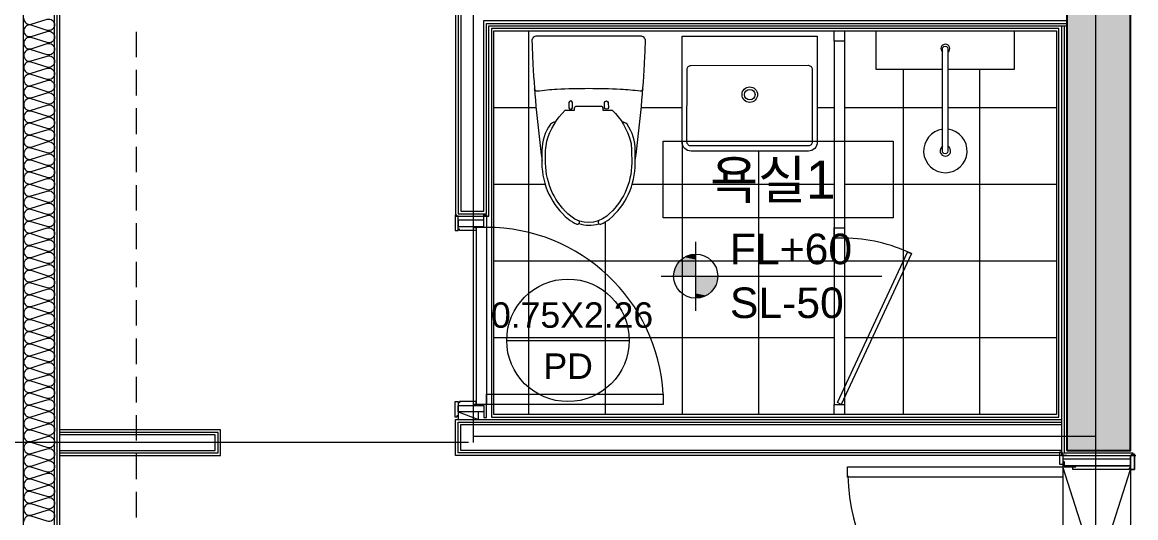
# Model space of a CAD drawing. Header units: millimetres. Extents: x 906 to 41302, y 848 to 28850.
# Drawn here: x 11569 to 15925, y 13748 to 15686 of the extents above; entities that cross this region are included whole.
import ezdxf

# ---------------------------------------------------------------- set-up
doc = ezdxf.new("R2010")
doc.units = ezdxf.units.MM
for name, color, linetype in [('PDF_A-ANNO-PONT', 7, 'Continuous'), ('PDF_A-FLOR-ROOM-IDEN', 7, 'Continuous'), ('PDF_A-WIN-IDEN', 7, 'Continuous'), ('PDF_X-단위세대$및$주동평면도$A-DOOR', 7, 'Continuous'), ('PDF_X-단위세대$및$주동평면도$A-FIN-INSL', 7, 'Continuous'), ('PDF_X-단위세대$및$주동평면도$A-FIN-INSL-HID', 7, 'Continuous'), ('PDF_X-단위세대$및$주동평면도$A-FLOR-GRID', 7, 'Continuous'), ('PDF_X-단위세대$및$주동평면도$A-FLOR-TOIL', 7, 'Continuous'), ('PDF_X-단위세대$및$주동평면도$A-ST-AXIS-CEN', 7, 'Continuous'), ('PDF_X-단위세대$및$주동평면도$A-ST-CONC', 7, 'Continuous'), ('PDF_X-단위세대$및$주동평면도$A-WALL-DRY', 7, 'Continuous'), ('PDF_X-단위세대$및$주동평면도$A-WALL-EXT', 7, 'Continuous'), ('PDF_문자', 7, 'Continuous')]:
    doc.layers.add(name, color=color, linetype=linetype)
doc.layers.add('PDF_X-단위세대$및$주동평면도$A-FIN-INSL-HAT', color=7, linetype='Continuous', true_color=0x666666)
doc.layers.add('PDF_X-단위세대$및$주동평면도$S-ST-CONC-PAT1', color=7, linetype='Continuous', true_color=0xb7b7b7)
doc.styles.add('PDF Arial', font='arial.ttf')

msp = doc.modelspace()

# ---------------------------------------------------------------- linework, layer by layer
at = {"layer": 'PDF_A-ANNO-PONT', "lineweight": 13}
for points in [[(14202.8, 14826.2), (14202.8, 14557.4)], [(14932, 14691.8), (14068.4, 14691.8)]]:
    msp.add_lwpolyline(points, dxfattribs=at)
msp.add_circle((14203.4, 14692.3), 86.3, dxfattribs=at)
at = {"layer": 'PDF_A-ANNO-PONT', "transparency": 33554559}
for points in [[(14159.5, 14766.9), (14202.8, 14757.4), (14146.8, 14757.4)], [(14173.2, 14773.3), (14202.8, 14766.9), (14159.5, 14766.9)], [(14202.8, 14766.9), (14159.5, 14766.9), (14202.8, 14757.4)], [(14187, 14776.5), (14202.8, 14773.3), (14173.2, 14773.3)], [(14202.8, 14773.3), (14173.2, 14773.3), (14202.8, 14766.9)], [(14202.8, 14778.6), (14202.8, 14776.5), (14187, 14776.5)], [(14202.8, 14776.5), (14187, 14776.5), (14202.8, 14773.3)], [(14127.7, 14735.2), (14202.8, 14721.4), (14121.4, 14721.4)], [(14136.2, 14746.8), (14202.8, 14735.2), (14127.7, 14735.2)], [(14202.8, 14735.2), (14127.7, 14735.2), (14202.8, 14721.4)], [(14146.8, 14757.4), (14202.8, 14746.8), (14136.2, 14746.8)], [(14202.8, 14746.8), (14136.2, 14746.8), (14202.8, 14735.2)], [(14202.8, 14757.4), (14146.8, 14757.4), (14202.8, 14746.8)], [(14117.1, 14706.6), (14202.8, 14691.8), (14116.1, 14691.8)], [(14121.4, 14721.4), (14202.8, 14706.6), (14117.1, 14706.6)], [(14202.8, 14706.6), (14117.1, 14706.6), (14202.8, 14691.8)], [(14202.8, 14721.4), (14121.4, 14721.4), (14202.8, 14706.6)], [(14288.6, 14691.8), (14202.8, 14691.8), (14287.5, 14677)], [(14202.8, 14691.8), (14287.5, 14677), (14202.8, 14677)], [(14287.5, 14677), (14202.8, 14677), (14283.3, 14662.2)], [(14202.8, 14677), (14283.3, 14662.2), (14202.8, 14662.2)], [(14283.3, 14662.2), (14202.8, 14662.2), (14276.9, 14648.4)], [(14202.8, 14662.2), (14276.9, 14648.4), (14202.8, 14648.4)], [(14276.9, 14648.4), (14202.8, 14648.4), (14268.5, 14635.7)], [(14202.8, 14648.4), (14268.5, 14635.7), (14202.8, 14635.7)], [(14268.5, 14635.7), (14202.8, 14635.7), (14257.9, 14625.1)], [(14202.8, 14635.7), (14257.9, 14625.1), (14202.8, 14625.1)], [(14257.9, 14625.1), (14202.8, 14625.1), (14245.2, 14616.7)], [(14202.8, 14625.1), (14245.2, 14616.7), (14202.8, 14616.7)], [(14245.2, 14616.7), (14202.8, 14616.7), (14231.4, 14610.3)], [(14202.8, 14616.7), (14231.4, 14610.3), (14202.8, 14610.3)], [(14202.8, 14610.3), (14202.8, 14607.1), (14217.7, 14607.1)], [(14202.8, 14610.3), (14231.4, 14610.3), (14217.7, 14607.1)], [(14202.8, 14607.1), (14217.7, 14607.1), (14202.8, 14605)]]:
    msp.add_solid(points, dxfattribs=at)
at = {"layer": 'PDF_A-FLOR-ROOM-IDEN', "lineweight": 13}
msp.add_lwpolyline([(14075.8, 14920.4), (14075.8, 15221), (14976.5, 15221), (14976.5, 14920.4)], close=True, dxfattribs=at)
at = {"layer": 'PDF_A-WIN-IDEN', "lineweight": 13}
msp.add_lwpolyline([(13464.1, 14441), (13943.6, 14441)], dxfattribs=at)
msp.add_circle((13703.8, 14441.5), 239.7, dxfattribs=at)
at = {"layer": 'PDF_X-단위세대$및$주동평면도$A-DOOR', "lineweight": 9}
for points in [[(13262, 14931), (13262, 14871.7), (13274.7, 14871.7), (13274.7, 14926.7), (13269.4, 14926.7), (13269.4, 14931)], [(13274.7, 14886.5), (13374.2, 14886.5), (13374.2, 14911.9), (13274.7, 14911.9)], [(13344.5, 14882.3), (13344.5, 14878.1), (13344.5, 14874.9), (13344.5, 14871.7), (13280, 14871.7), (13280, 14875.9), (13274.7, 14875.9), (13274.7, 14886.5), (13334, 14886.5), (13334, 14882.3)], [(13262, 14141.5), (13262, 14201.8), (13274.7, 14201.8), (13274.7, 14146.8), (13269.4, 14146.8), (13269.4, 14141.5)], [(13344.5, 14190.1), (13344.5, 14194.4), (13344.5, 14198.6), (13344.5, 14201.8), (13280, 14201.8), (13280, 14196.5), (13274.7, 14196.5), (13274.7, 14187), (13334, 14187), (13334, 14190.1)], [(14075.8, 14231.4), (14075.8, 14190.1), (13384.8, 14190.1), (13384.8, 14231.4)], [(13274.7, 14187), (13374.2, 14187), (13374.2, 14161.6), (13274.7, 14161.6)], [(15634.8, 14006), (15634.8, 14001.8), (15639, 14001.8), (15639, 13956.3), (15627.4, 13956.3), (15627.4, 14006)], [(15919.5, 13936.1), (15904.6, 13936.1), (15904.6, 13991.2), (15909.9, 13991.2), (15909.9, 13996.5), (15919.5, 13996.5), (15919.5, 13936.1), (15919.5, 13996.5), (15914.2, 13996.5), (15914.2, 13991.2), (15904.6, 13991.2), (15904.6, 13936.1)], [(14797.6, 13906.5), (14797.6, 13946.7), (15639, 13946.7), (15639, 13906.5)], [(15690.9, 13952), (15904.6, 13952), (15904.6, 13976.4), (15707.8, 13976.4), (15639, 13976.4), (15639, 13967.9), (15644.3, 13967.9), (15644.3, 13952)], [(15644.3, 13951), (15644.3, 13966.8), (15639, 13966.8), (15639, 13946.7), (15689.8, 13946.7), (15689.8, 13951)], [(15904.6, 13941.4), (15899.4, 13941.4), (15899.4, 13936.1), (15679.2, 13936.1), (15679.2, 13946.7), (15690.9, 13946.7), (15690.9, 13951), (15904.6, 13951)]]:
    msp.add_lwpolyline(points, close=True, dxfattribs=at)
for points in [[(13382.6, 14882.3), (13334, 14882.3), (13334, 14886.5), (13374.2, 14886.5), (13374.2, 14932), (13384.8, 14932), (13384.8, 14884.4, -0.414215)], [(13382.6, 14190.1), (13334, 14190.1), (13334, 14187), (13374.2, 14187), (13374.2, 14140.4), (13384.8, 14140.4), (13384.8, 14188, 0.414215)]]:
    msp.add_lwpolyline(points, format="xyb", close=True, dxfattribs=at)
at = {"layer": 'PDF_X-단위세대$및$주동평면도$A-DOOR', "lineweight": 5}
for points in [[(13344.5, 14880.2), (13344.5, 14192.3)], [(13384.8, 14880.2), (13384.8, 14192.3)], [(13274.7, 14161.6), (13354.1, 14131.9)]]:
    msp.add_lwpolyline(points, dxfattribs=at)
for points in [[(13274.7, 14131.9), (13354.1, 14131.9), (13354.1, 14161.6), (13274.7, 14161.6)], [(15639, 13946.7), (15639, 13106.4), (15904.6, 13936.1), (15904.6, 13117)]]:
    msp.add_lwpolyline(points, close=True, dxfattribs=at)
for centre, radius, start, end in [((13385.3, 14190.7), 692.7, 3.3948, 90), ((15634.2, 13944.1), 836.6, 182.1973, 270.3735)]:
    msp.add_arc(centre, radius, start, end, dxfattribs=at)
at = {"layer": 'PDF_X-단위세대$및$주동평면도$A-FIN-INSL', "lineweight": 5}
for points in [[(12839.7, 9707), (11573.9, 9707), (11573.9, 18151.5), (12364.5, 18151.5)], [(12364.5, 18030.8), (11694.6, 18030.8), (11694.6, 9826.6), (12839.7, 9826.6)]]:
    msp.add_lwpolyline(points, dxfattribs=at)
at = {"layer": 'PDF_X-단위세대$및$주동평면도$A-FIN-INSL-HAT', "lineweight": 9}
msp.add_lwpolyline([(11575, 15699.9, 0.50163), (11603.6, 15678.2), (11666.4, 15697.3, -0.50163), (11695.6, 15675.5, -0.50163), (11666, 15653.8), (11604.2, 15674, 0.50163), (11575, 15652.2, 0.50163), (11603.6, 15630.5), (11666.4, 15649.7, -0.50163), (11695.6, 15627.9, -0.50163), (11666, 15606.2), (11604.2, 15625.4, 0.50163), (11575, 15603.5, 0.50163), (11603.6, 15581.9), (11666.4, 15602.1, -0.50163), (11695.6, 15580.3, -0.50163), (11666, 15558.6), (11604.2, 15577.7, 0.50163), (11575, 15555.9, 0.50163), (11603.6, 15534.2), (11666.4, 15553.4, -0.50163), (11695.6, 15531.6, -0.50163), (11666, 15509.9), (11604.2, 15530.1, 0.50163), (11575, 15508.3, 0.50163), (11603.6, 15486.6), (11666.4, 15505.8, -0.50163), (11695.6, 15484, -0.50163), (11666, 15462.3), (11604.2, 15481.4, 0.50163), (11575, 15459.6, 0.50163), (11603.6, 15437.9), (11666.4, 15458.1, -0.50163), (11695.6, 15436.3, -0.50163), (11666, 15413.6), (11604.2, 15433.8, 0.50163), (11575, 15412, 0.50163), (11603.6, 15390.3), (11666.4, 15409.5, -0.50163), (11695.6, 15387.6, -0.50163), (11666, 15366), (11604.2, 15386.2, 0.50163), (11575, 15364.4, 0.50163), (11603.6, 15341.6), (11666.4, 15361.8, -0.50163), (11695.6, 15340, -0.50163), (11666, 15318.3), (11604.2, 15337.5, 0.50163), (11575, 15315.7, 0.50163), (11603.6, 15294), (11666.4, 15314.2, -0.50163), (11695.6, 15292.4, -0.50163), (11666, 15269.6), (11604.2, 15289.9, 0.50163), (11575, 15268.1, 0.50163), (11603.6, 15246.4), (11666.4, 15265.5, -0.50163), (11695.6, 15243.7, -0.50163), (11666, 15222), (11604.2, 15242.2, 0.50163), (11575, 15220.4, 0.50163), (11603.6, 15197.7), (11666.4, 15217.9, -0.50163), (11695.6, 15196.1, -0.50163), (11666, 15174.4), (11604.2, 15193.6, 0.50163), (11575, 15171.7, 0.50163), (11603.6, 15150.1), (11666.4, 15170.3, -0.50163), (11695.6, 15148.5, -0.50163), (11666, 15125.7), (11604.2, 15145.9, 0.50163), (11575, 15124.1, 0.50163), (11603.6, 15102.4), (11666.4, 15121.6, -0.50163), (11695.6, 15099.8, -0.50163), (11666, 15078.1), (11604.2, 15098.3, 0.50163), (11575, 15076.5, 0.50163), (11603.6, 15053.7), (11666.4, 15074, -0.50163), (11695.6, 15052.2, -0.50163), (11666, 15030.5), (11604.2, 15049.6, 0.50163), (11575, 15027.8, 0.50163), (11603.6, 15006.1), (11666.4, 15025.3, -0.50163), (11695.6, 15003.5, -0.50163), (11666, 14981.8), (11604.2, 15002, 0.50163), (11575, 14980.2, 0.50163), (11603.6, 14958.5), (11666.4, 14977.7, -0.50163), (11695.6, 14955.8, -0.50163), (11666, 14934.2), (11604.2, 14953.3, 0.50163), (11575, 14931.5, 0.50163), (11603.6, 14909.8), (11666.4, 14930, -0.50163), (11695.6, 14908.2, -0.50163), (11666, 14886.5), (11604.2, 14905.7, 0.50163), (11575, 14883.9, 0.50163), (11603.6, 14862.2), (11666.4, 14881.3, -0.50163), (11695.6, 14859.5, -0.50163), (11666, 14837.8), (11604.2, 14858.1, 0.50163), (11575, 14836.3, 0.50163), (11603.6, 14814.6), (11666.4, 14833.7, -0.50163), (11695.6, 14811.9, -0.50163), (11666, 14790.2), (11604.2, 14809.4, 0.50163), (11575, 14787.6, 0.50163), (11603.6, 14765.9), (11666.4, 14786.1, -0.50163), (11695.6, 14764.3, -0.50163), (11666, 14742.6), (11604.2, 14761.8, 0.50163), (11575, 14739.9, 0.50163), (11603.6, 14718.3), (11666.4, 14737.4, -0.50163), (11695.6, 14715.6, -0.50163), (11666, 14693.9), (11604.2, 14714.1, 0.50163), (11575, 14692.3, 0.50163), (11603.6, 14670.6), (11666.4, 14689.8, -0.50163), (11695.6, 14668, -0.50163), (11666, 14646.3), (11604.2, 14665.4, 0.50163), (11575, 14643.6, 0.50163), (11603.6, 14621.9), (11666.4, 14642.2, -0.50163), (11695.6, 14620.4, -0.50163), (11666, 14597.6), (11604.2, 14617.8, 0.50163), (11575, 14596, 0.50163), (11603.6, 14574.3), (11666.4, 14593.5, -0.50163), (11695.6, 14571.7, -0.50163), (11666, 14550), (11604.2, 14570.2, 0.50163), (11575, 14548.4, 0.50163), (11603.6, 14525.6), (11666.4, 14545.9, -0.50163), (11695.6, 14524, -0.50163), (11666, 14502.4), (11604.2, 14521.5, 0.50163), (11575, 14499.7, 0.50163), (11603.6, 14478), (11666.4, 14498.2, -0.50163), (11695.6, 14476.4, -0.50163), (11666, 14453.7), (11604.2, 14473.9, 0.50163), (11575, 14452.1, 0.50163), (11603.6, 14430.4), (11666.4, 14449.5, -0.50163), (11695.6, 14427.7, -0.50163), (11666, 14406), (11604.2, 14426.3, 0.50163), (11575, 14404.5, 0.50163), (11603.6, 14381.7), (11666.4, 14401.9, -0.50163), (11695.6, 14380.1, -0.50163), (11666, 14358.4), (11604.2, 14377.6, 0.50163), (11575, 14355.8, 0.50163), (11603.6, 14334.1), (11666.4, 14354.3, -0.50163), (11695.6, 14332.5, -0.50163), (11666, 14309.7), (11604.2, 14330, 0.50163), (11575, 14308.1, 0.50163), (11603.6, 14286.5), (11666.4, 14305.6, -0.50163), (11695.6, 14283.8, -0.50163), (11666, 14262.1), (11604.2, 14282.3, 0.50163), (11575, 14260.5, 0.50163), (11603.6, 14237.8), (11666.4, 14258, -0.50163), (11695.6, 14236.2, -0.50163), (11666, 14214.5), (11604.2, 14233.6, 0.50163), (11575, 14211.8, 0.50163), (11603.6, 14190.1), (11666.4, 14209.3, -0.50163), (11695.6, 14187.5, -0.50163), (11666, 14165.8), (11604.2, 14186, 0.50163), (11575, 14164.2, 0.50163), (11603.6, 14142.5), (11666.4, 14161.7, -0.50163), (11695.6, 14139.9, -0.50163), (11666, 14118.2), (11604.2, 14137.3, 0.50163), (11575, 14115.5, 0.50163), (11603.6, 14093.8), (11666.4, 14114.1, -0.50163), (11695.6, 14092.2, -0.50163), (11666, 14070.6), (11604.2, 14089.7, 0.50163), (11575, 14067.9, 0.50163), (11603.6, 14046.2), (11666.4, 14065.4, -0.50163), (11695.6, 14043.6, -0.50163), (11666, 14021.9), (11604.2, 14042.1, 0.50163), (11575, 14020.3, 0.50163), (11603.6, 13998.6), (11666.4, 14017.7, -0.50163), (11695.6, 13995.9, -0.50163), (11666, 13974.2), (11604.2, 13993.4, 0.50163), (11575, 13971.6, 0.50163), (11603.6, 13949.9), (11666.4, 13970.1, -0.50163), (11695.6, 13948.3, -0.50163), (11666, 13926.6), (11604.2, 13945.8, 0.50163), (11575, 13924, 0.50163), (11603.6, 13902.3), (11666.4, 13921.4, -0.50163), (11695.6, 13899.6, -0.50163), (11666, 13877.9), (11604.2, 13898.2, 0.50163), (11575, 13876.3, 0.50163), (11603.6, 13854.7), (11666.4, 13873.8, -0.50163), (11695.6, 13852, -0.50163), (11666, 13830.3), (11604.2, 13849.5, 0.50163), (11575, 13827.7, 0.50163), (11603.6, 13806), (11666.4, 13826.2, -0.50163), (11695.6, 13804.4, -0.50163), (11666, 13782.7), (11604.2, 13801.8, 0.50163), (11575, 13780, 0.50163), (11603.6, 13758.3), (11666.4, 13777.5, -0.50163), (11695.6, 13755.7, -0.50163), (11666, 13734), (11604.2, 13754.2, 0.50163), (11575, 13732.4, 0.50163)], format="xyb", dxfattribs=at)
at = {"layer": 'PDF_X-단위세대$및$주동평면도$A-FIN-INSL-HID', "lineweight": 5}
for points in [[(12014.2, 15648.5), (12014.2, 15549)], [(12014.2, 15499.3), (12014.2, 15398.8)], [(12014.2, 15349), (12014.2, 15248.5)], [(12014.2, 15198.7), (12014.2, 15099.3)], [(12014.2, 15048.5), (12014.2, 14949)], [(12014.2, 14899.2), (12014.2, 14798.7)], [(12014.2, 14748.9), (12014.2, 14649.5)], [(12014.2, 14598.7), (12014.2, 14499.2)], [(12014.2, 14449.4), (12014.2, 14348.9)], [(12014.2, 14299.2), (12014.2, 14198.6)], [(12014.2, 14148.9), (12014.2, 14049.4)], [(12014.2, 13998.6), (12014.2, 13899.1)], [(12014.2, 13849.4), (12014.2, 13748.8)]]:
    msp.add_lwpolyline(points, dxfattribs=at)
at = {"layer": 'PDF_X-단위세대$및$주동평면도$A-FLOR-GRID', "lineweight": 5}
for points in [[(13549.9, 15651.7), (13549.9, 14151)], [(15014.6, 15501.4), (15014.6, 14151)], [(15314.1, 15501.4), (15314.1, 14151)], [(13578.4, 15351.1), (13414.4, 15351.1)], [(14149.9, 15351.1), (13991.2, 15351.1)], [(14744.7, 15351.1), (14679.1, 15351.1)], [(15169.1, 15351.1), (14784.9, 15351.1)], [(15614.7, 15351.1), (15190.3, 15351.1)], [(14149.9, 15216.7), (14149.9, 14151)], [(14449.4, 15181.8), (14449.4, 14151)], [(13615.5, 15051.6), (13414.4, 15051.6)], [(14744.7, 15051.6), (13954.1, 15051.6)], [(15614.7, 15051.6), (14784.9, 15051.6)], [(13849.4, 14904.5), (13849.4, 14151)], [(14744.7, 14751.1), (13414.4, 14751.1)], [(15614.7, 14751.1), (14784.9, 14751.1)], [(14744.7, 14451.6), (13414.4, 14451.6)], [(15614.7, 14451.6), (14784.9, 14451.6)]]:
    msp.add_lwpolyline(points, dxfattribs=at)
at = {"layer": 'PDF_X-단위세대$및$주동평면도$A-FLOR-TOIL', "lineweight": 5}
for points in [[(13414.4, 14151), (13414.4, 15651.7), (15614.7, 15651.7), (15614.7, 14151)], [(14744.7, 15611.5), (14744.7, 15651.7), (14784.9, 15651.7), (14784.9, 15611.5)], [(14744.7, 14841), (14744.7, 14881.2), (14784.9, 14881.2), (14784.9, 14841)], [(14758.5, 14198.6), (15032.6, 14787), (15047.4, 14780.7), (14772.2, 14191.2)], [(14744.7, 14151), (14744.7, 14191.2), (14784.9, 14191.2), (14784.9, 14151)]]:
    msp.add_lwpolyline(points, close=True, dxfattribs=at)
for points in [[(15169.1, 15181.8), (15169.1, 15266.5), (15169.1, 15501.4), (14909.8, 15501.4), (14909.8, 15651.7), (15449.6, 15651.7), (15449.6, 15501.4), (15190.3, 15501.4), (15190.3, 15266.5), (15190.3, 15181.8, -1.000001)], [(14644.2, 15181.8), (14185.4, 15181.8, -0.414214), (14149.9, 15216.7), (14149.9, 15631.6), (14679.1, 15631.6), (14679.1, 15216.7, -0.414214)], [(13721.3, 15351.1), (13721.3, 15372.3, 0.789862), (13707.5, 15372.3), (13707.5, 15351.1, 0.789862)], [(13861, 15372.3), (13861.9, 15351.1, -0.789862), (13847.2, 15351.1), (13847.2, 15372.3, -0.789862)]]:
    msp.add_lwpolyline(points, format="xyb", close=True, dxfattribs=at)
for points in [[(13966.8, 15145.1, 0.021336), (14003, 15522.1, 0.005034), (14007, 15611.2, 0.425746), (13986.9, 15631.6), (13582.1, 15631.6, 0.42385), (13562.8, 15611.4, 0.005034), (13566.7, 15522.1, 0.021336), (13602.8, 15145.1)], [(15169.1, 15501.4), (15169.1, 15581.9, -1.000001), (15190.3, 15581.9), (15190.3, 15501.4)], [(14185.4, 15201.9, -0.414214), (14169, 15216.7), (14170, 15501.9, -0.414214), (14184.9, 15516.2), (14644.7, 15517.3, -0.414214), (14659, 15501.4), (14659, 15216.7, -0.414214), (14644.2, 15201.9), (14185.4, 15201.9)], [(13572.1, 15426.1, 0.429716), (13583.4, 15416.8, -0.019345), (13660.5, 15424, -0.024884), (13909.7, 15424.2, -0.019345), (13986.1, 15417.2, 0.429716), (13997.5, 15426.1)], [(13949, 15220.7, -0.056698), (13952, 15183.9), (13953.1, 15134.7, -0.222444), (13855.5, 14927.8, -0.362354), (13714.8, 14927.1, -0.222444), (13616.5, 15134.2), (13616.5, 15183.9, -0.056698), (13621.7, 15220.7, -0.135255), (13693.2, 15342.3)], [(13691.7, 15341.6), (13729.8, 15341.6), (13729.8, 15350.1, -0.414214), (13737.2, 15357.5), (13831.4, 15357.5, -0.414214), (13839.8, 15350.1), (13839.8, 15341.6), (13876.9, 15341.6, -0.135255), (13948.5, 15220.6)], [(13654.1, 15295, 0.190132), (13635.2, 15286.7, 0.156503), (13601.7, 15183.9), (13601.7, 15144.8), (13601.7, 15134.2, 0.222444), (13705.3, 14915.7, 0.077694), (13738.2, 14895.7, 0.256711), (13746.1, 14898, 0.153533), (13824.2, 14897.8, 0.256379), (13832.1, 14896.4, 0.077694), (13865.7, 14915.6, 0.222444), (13966.8, 15134.2), (13966.8, 15144.8), (13966.8, 15183.9, 0.156503), (13935, 15287, 0.190132), (13915.5, 15295)]]:
    msp.add_lwpolyline(points, format="xyb", dxfattribs=at)
for points in [[(14744.7, 15611.5), (14744.7, 14191.2)], [(14784.9, 15611.5), (14784.9, 14191.2)]]:
    msp.add_lwpolyline(points, dxfattribs=at)
for radius in [30.2, 20.6, 20.6]:
    msp.add_circle((14415, 15402.5), radius, dxfattribs=at)
for centre, radius, start, end in [((15180.2, 15582.4), 17.5, 306.8701, 233.1299), ((15180.2, 15182.3), 85.2, 97.0532, 82.9468), ((15180.2, 15182.3), 20.6, 120.8112, 59.1888), ((15181.4, 15182.3), 11.2, 179.8478, 180.1522), ((13740.9, 14904), 7.94, 310.7648, 30.1355), ((13829.8, 14904), 7.94, 149.8645, 229.2352), ((14772.8, 14191.7), 650.3, 65.0006, 88.9398)]:
    msp.add_arc(centre, radius, start, end, dxfattribs=at)
at = {"layer": 'PDF_X-단위세대$및$주동평면도$A-ST-AXIS-CEN', "lineweight": 5}
for points in [[(15769.2, 7677.2), (15769.2, 16971.4)], [(13334, 14042), (13334, 15761.8)], [(13314.9, 14042), (10490.2, 14042)], [(13334, 14066.3), (15769.2, 14066.3)]]:
    msp.add_lwpolyline(points, dxfattribs=at)
at = {"layer": 'PDF_X-단위세대$및$주동평면도$A-ST-CONC', "lineweight": 25}
msp.add_lwpolyline([(15654.9, 14011.3), (15904.6, 14011.3), (15904.6, 16321.6), (15654.9, 16321.6)], close=True, dxfattribs=at)
at = {"layer": 'PDF_X-단위세대$및$주동평면도$A-WALL-DRY', "lineweight": 13}
for points in [[(12364.5, 18021.3), (11704.1, 18021.3), (11704.1, 9836.2), (12839.7, 9836.2)], [(12364.5, 18011.8), (11714.7, 18011.8), (11714.7, 9846.7), (12839.7, 9846.7)], [(13874.8, 16341.7), (13264.1, 16341.7), (13264.1, 14926.7), (13394.3, 14926.7), (13394.3, 15671.8), (15654.9, 15671.8)], [(13884.3, 16331.2), (13274.7, 16331.2), (13274.7, 14936.3), (13384.8, 14936.3), (13384.8, 15681.3), (15654.9, 15681.3)], [(13894.9, 16321.6), (13284.2, 16321.6), (13284.2, 14946.9), (13374.2, 14946.9), (13374.2, 15691.9), (15654.9, 15691.9)], [(15634.8, 15671.8), (15634.8, 13991.2), (15924.8, 13991.2)], [(15644.3, 15671.8), (15644.3, 14001.8), (15914.2, 14001.8)], [(15654.9, 13991.2), (13264.1, 13991.2), (13264.1, 14131.9), (15634.8, 14131.9)], [(15634.8, 14001.8), (13274.7, 14001.8), (13274.7, 14121.4), (15634.8, 14121.4)], [(11714.7, 13991.2), (12344.4, 13991.2), (12344.4, 14091.7), (11714.7, 14091.7)], [(11714.7, 14001.8), (12334.9, 14001.8), (12334.9, 14081.1), (11714.7, 14081.1)], [(11714.7, 14011.3), (12324.3, 14011.3), (12324.3, 14071.6), (11714.7, 14071.6)], [(15634.8, 14011.3), (13284.2, 14011.3), (13284.2, 14111.8), (15634.8, 14111.8)]]:
    msp.add_lwpolyline(points, dxfattribs=at)
at = {"layer": 'PDF_X-단위세대$및$주동평면도$A-WALL-EXT', "lineweight": 5}
msp.add_lwpolyline([(15624.2, 15661.2), (13404.9, 15661.2), (13404.9, 14141.5), (15624.2, 14141.5)], close=True, dxfattribs=at)
at = {"layer": 'PDF_X-단위세대$및$주동평면도$S-ST-CONC-PAT1', "transparency": 33554559}
for points in [[(15904.6, 16321.6), (15654.9, 16321.6), (15904.6, 14011.3)], [(15654.9, 16321.6), (15904.6, 14011.3), (15654.9, 14011.3)]]:
    msp.add_solid(points, dxfattribs=at)

# ---------------------------------------------------------------- texts
at = {"layer": 'PDF_문자', "attachment_point": 7, "style": 'PDF Arial'}
for s, insert, char_height in [('욕실1', (14260, 14979.2), 149.38), ('FL+60', (14337.3, 14737.6), 119.51), ('SL-50', (14337.3, 14527), 119.51), ('0.75X2.26', (13402.7, 14489.2), 99.59), ('PD', (13608.1, 14290.7), 99.59)]:
    msp.add_mtext(s, dxfattribs=dict(at, insert=insert, char_height=char_height))

doc.saveas('drawing.dxf')
